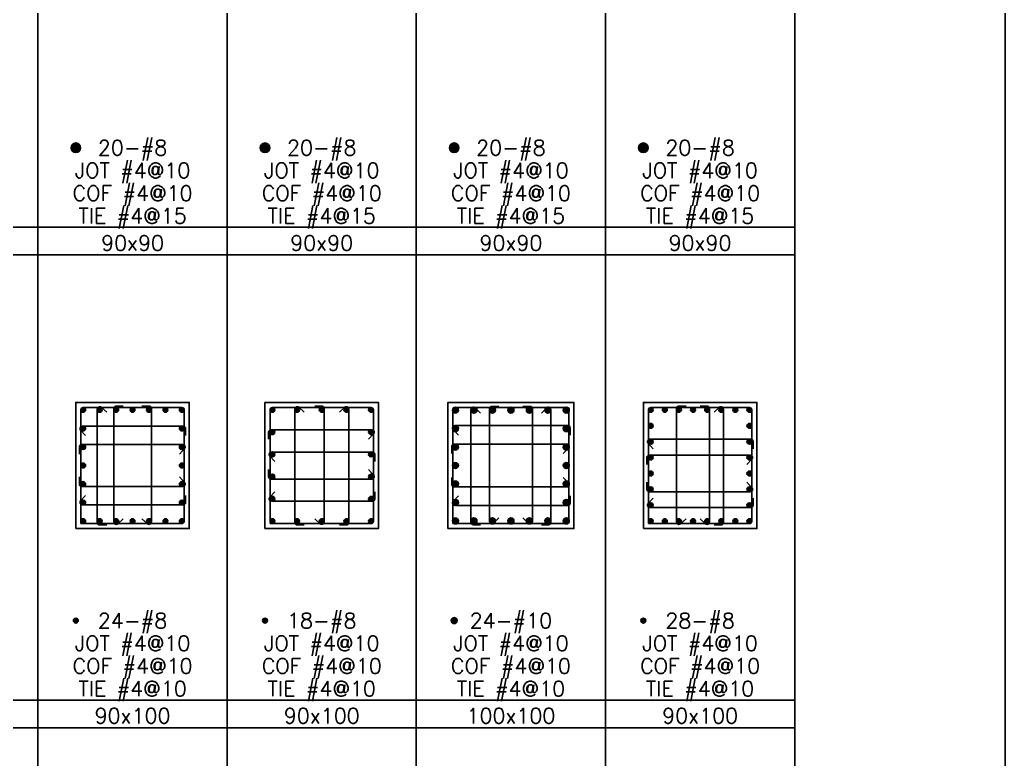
# Model space of a CAD drawing. Header units: millimetres. Extents: x 0 to 31920, y -6088 to 2522.
# Drawn here: x 5603 to 6384, y 828 to 1415 of the extents above; entities that cross this region are included whole.
import ezdxf
from ezdxf.enums import TextEntityAlignment as Align

# ---------------------------------------------------------------- set-up
doc = ezdxf.new("R2010")
doc.units = ezdxf.units.MM
doc.header["$MEASUREMENT"] = 0
for name, color, linetype in [('DwFm', 7, 'Continuous'), ('S-RC', 130, 'Continuous'), ('S-REINF', 6, 'Continuous'), ('S-REINFD', 201, 'Continuous'), ('S-STUD', 1, 'Continuous'), ('S-TEXT', 2, 'Continuous')]:
    doc.layers.add(name, color=color, linetype=linetype)
doc.styles.add('CS4', font='romans.shx', dxfattribs={"width": 0.8, "bigfont": 'lsp.shx'})

# ---------------------------------------------------------------- blocks, each defined once
blk = doc.blocks.new('繪圖範圍')
blk.add_lwpolyline([(0, 51.1), (79.8, 51.1), (79.8, 0), (0, 0)], close=True)

msp = doc.modelspace()

# ---------------------------------------------------------------- hatches: boundary and pattern name
at = {"layer": 'S-REINFD'}
h = msp.add_hatch(color=256, dxfattribs=at)
edge = h.paths.add_edge_path()
edge.add_arc((5647, 1313), 3.81, 0, 360)
h = msp.add_hatch(color=256, dxfattribs=at)
edge = h.paths.add_edge_path()
edge.add_arc((5797, 1313), 3.81, 0, 360)
h = msp.add_hatch(color=256, dxfattribs=at)
edge = h.paths.add_edge_path()
edge.add_arc((5947, 1313), 3.81, 0, 360)
h = msp.add_hatch(color=256, dxfattribs=at)
edge = h.paths.add_edge_path()
edge.add_arc((6097, 1313), 3.81, 0, 360)
h = msp.add_hatch(color=256, dxfattribs=at)
edge = h.paths.add_edge_path()
edge.add_arc((5652.9, 1105.1), 1.91, 0, 360)
h = msp.add_hatch(color=256, dxfattribs=at)
edge = h.paths.add_edge_path()
edge.add_arc((5665.94, 1105.1), 1.91, 0, 360)
h = msp.add_hatch(color=256, dxfattribs=at)
edge = h.paths.add_edge_path()
edge.add_arc((5678.97, 1105.1), 1.91, 0, 360)
h = msp.add_hatch(color=256, dxfattribs=at)
edge = h.paths.add_edge_path()
edge.add_arc((5692, 1105.1), 1.91, 0, 360)
h = msp.add_hatch(color=256, dxfattribs=at)
edge = h.paths.add_edge_path()
edge.add_arc((5705.03, 1105.1), 1.91, 0, 360)
h = msp.add_hatch(color=256, dxfattribs=at)
edge = h.paths.add_edge_path()
edge.add_arc((5718.06, 1105.1), 1.91, 0, 360)
h = msp.add_hatch(color=256, dxfattribs=at)
edge = h.paths.add_edge_path()
edge.add_arc((5731.1, 1105.1), 1.91, 0, 360)
h = msp.add_hatch(color=256, dxfattribs=at)
edge = h.paths.add_edge_path()
edge.add_arc((5802.9, 1105.1), 1.91, 0, 360)
h = msp.add_hatch(color=256, dxfattribs=at)
edge = h.paths.add_edge_path()
edge.add_arc((5822.45, 1105.1), 1.91, 0, 360)
h = msp.add_hatch(color=256, dxfattribs=at)
edge = h.paths.add_edge_path()
edge.add_arc((5842, 1105.1), 1.91, 0, 360)
h = msp.add_hatch(color=256, dxfattribs=at)
edge = h.paths.add_edge_path()
edge.add_arc((5861.55, 1105.1), 1.91, 0, 360)
h = msp.add_hatch(color=256, dxfattribs=at)
edge = h.paths.add_edge_path()
edge.add_arc((5881.1, 1105.1), 1.91, 0, 360)
h = msp.add_hatch(color=256, dxfattribs=at)
edge = h.paths.add_edge_path()
edge.add_arc((5948.06, 1104.94), 2.38, 0, 360)
h = msp.add_hatch(color=256, dxfattribs=at)
edge = h.paths.add_edge_path()
edge.add_arc((5962.71, 1104.94), 2.38, 0, 360)
h = msp.add_hatch(color=256, dxfattribs=at)
edge = h.paths.add_edge_path()
edge.add_arc((5977.35, 1104.94), 2.38, 0, 360)
h = msp.add_hatch(color=256, dxfattribs=at)
edge = h.paths.add_edge_path()
edge.add_arc((5992, 1104.94), 2.38, 0, 360)
h = msp.add_hatch(color=256, dxfattribs=at)
edge = h.paths.add_edge_path()
edge.add_arc((6006.65, 1104.94), 2.38, 0, 360)
h = msp.add_hatch(color=256, dxfattribs=at)
edge = h.paths.add_edge_path()
edge.add_arc((6021.29, 1104.94), 2.38, 0, 360)
h = msp.add_hatch(color=256, dxfattribs=at)
edge = h.paths.add_edge_path()
edge.add_arc((6035.94, 1104.94), 2.38, 0, 360)
h = msp.add_hatch(color=256, dxfattribs=at)
edge = h.paths.add_edge_path()
edge.add_arc((6102.9, 1105.1), 1.91, 0, 360)
h = msp.add_hatch(color=256, dxfattribs=at)
edge = h.paths.add_edge_path()
edge.add_arc((6114.07, 1105.1), 1.91, 0, 360)
h = msp.add_hatch(color=256, dxfattribs=at)
edge = h.paths.add_edge_path()
edge.add_arc((6125.24, 1105.1), 1.91, 0, 360)
h = msp.add_hatch(color=256, dxfattribs=at)
edge = h.paths.add_edge_path()
edge.add_arc((6136.41, 1105.1), 1.91, 0, 360)
h = msp.add_hatch(color=256, dxfattribs=at)
edge = h.paths.add_edge_path()
edge.add_arc((6147.59, 1105.1), 1.91, 0, 360)
h = msp.add_hatch(color=256, dxfattribs=at)
edge = h.paths.add_edge_path()
edge.add_arc((6158.76, 1105.1), 1.91, 0, 360)
h = msp.add_hatch(color=256, dxfattribs=at)
edge = h.paths.add_edge_path()
edge.add_arc((6169.93, 1105.1), 1.91, 0, 360)
h = msp.add_hatch(color=256, dxfattribs=at)
edge = h.paths.add_edge_path()
edge.add_arc((6181.1, 1105.1), 1.91, 0, 360)
h = msp.add_hatch(color=256, dxfattribs=at)
edge = h.paths.add_edge_path()
edge.add_arc((6102.9, 1092.5), 1.91, 0, 360)
h = msp.add_hatch(color=256, dxfattribs=at)
edge = h.paths.add_edge_path()
edge.add_arc((6181.1, 1092.5), 1.91, 0, 360)
h = msp.add_hatch(color=256, dxfattribs=at)
edge = h.paths.add_edge_path()
edge.add_arc((5652.9, 1090.4), 1.91, 0, 360)
h = msp.add_hatch(color=256, dxfattribs=at)
edge = h.paths.add_edge_path()
edge.add_arc((5731.1, 1090.4), 1.91, 0, 360)
h = msp.add_hatch(color=256, dxfattribs=at)
edge = h.paths.add_edge_path()
edge.add_arc((5802.9, 1087.46), 1.91, 0, 360)
h = msp.add_hatch(color=256, dxfattribs=at)
edge = h.paths.add_edge_path()
edge.add_arc((5881.1, 1087.46), 1.91, 0, 360)
h = msp.add_hatch(color=256, dxfattribs=at)
edge = h.paths.add_edge_path()
edge.add_arc((5948.06, 1090.29), 2.38, 0, 360)
h = msp.add_hatch(color=256, dxfattribs=at)
edge = h.paths.add_edge_path()
edge.add_arc((6035.94, 1090.29), 2.38, 0, 360)
h = msp.add_hatch(color=256, dxfattribs=at)
edge = h.paths.add_edge_path()
edge.add_arc((6102.9, 1079.9), 1.91, 0, 360)
h = msp.add_hatch(color=256, dxfattribs=at)
edge = h.paths.add_edge_path()
edge.add_arc((6181.1, 1079.9), 1.91, 0, 360)
h = msp.add_hatch(color=256, dxfattribs=at)
edge = h.paths.add_edge_path()
edge.add_arc((5652.9, 1075.7), 1.91, 0, 360)
h = msp.add_hatch(color=256, dxfattribs=at)
edge = h.paths.add_edge_path()
edge.add_arc((5731.1, 1075.7), 1.91, 0, 360)
h = msp.add_hatch(color=256, dxfattribs=at)
edge = h.paths.add_edge_path()
edge.add_arc((5802.9, 1069.82), 1.91, 0, 360)
h = msp.add_hatch(color=256, dxfattribs=at)
edge = h.paths.add_edge_path()
edge.add_arc((5881.1, 1069.82), 1.91, 0, 360)
h = msp.add_hatch(color=256, dxfattribs=at)
edge = h.paths.add_edge_path()
edge.add_arc((5948.06, 1075.65), 2.38, 0, 360)
h = msp.add_hatch(color=256, dxfattribs=at)
edge = h.paths.add_edge_path()
edge.add_arc((6035.94, 1075.65), 2.38, 0, 360)
h = msp.add_hatch(color=256, dxfattribs=at)
edge = h.paths.add_edge_path()
edge.add_arc((5652.9, 1061), 1.91, 0, 360)
h = msp.add_hatch(color=256, dxfattribs=at)
edge = h.paths.add_edge_path()
edge.add_arc((5731.1, 1061), 1.91, 0, 360)
h = msp.add_hatch(color=256, dxfattribs=at)
edge = h.paths.add_edge_path()
edge.add_arc((5948.06, 1061), 2.38, 0, 360)
h = msp.add_hatch(color=256, dxfattribs=at)
edge = h.paths.add_edge_path()
edge.add_arc((6035.94, 1061), 2.38, 0, 360)
h = msp.add_hatch(color=256, dxfattribs=at)
edge = h.paths.add_edge_path()
edge.add_arc((6102.9, 1067.3), 1.91, 0, 360)
h = msp.add_hatch(color=256, dxfattribs=at)
edge = h.paths.add_edge_path()
edge.add_arc((6181.1, 1067.3), 1.91, 0, 360)
h = msp.add_hatch(color=256, dxfattribs=at)
edge = h.paths.add_edge_path()
edge.add_arc((6102.9, 1054.7), 1.91, 0, 360)
h = msp.add_hatch(color=256, dxfattribs=at)
edge = h.paths.add_edge_path()
edge.add_arc((6181.1, 1054.7), 1.91, 0, 360)
h = msp.add_hatch(color=256, dxfattribs=at)
edge = h.paths.add_edge_path()
edge.add_arc((5652.9, 1046.3), 1.91, 0, 360)
h = msp.add_hatch(color=256, dxfattribs=at)
edge = h.paths.add_edge_path()
edge.add_arc((5731.1, 1046.3), 1.91, 0, 360)
h = msp.add_hatch(color=256, dxfattribs=at)
edge = h.paths.add_edge_path()
edge.add_arc((5802.9, 1052.18), 1.91, 0, 360)
h = msp.add_hatch(color=256, dxfattribs=at)
edge = h.paths.add_edge_path()
edge.add_arc((5881.1, 1052.18), 1.91, 0, 360)
h = msp.add_hatch(color=256, dxfattribs=at)
edge = h.paths.add_edge_path()
edge.add_arc((5948.06, 1046.35), 2.38, 0, 360)
h = msp.add_hatch(color=256, dxfattribs=at)
edge = h.paths.add_edge_path()
edge.add_arc((6035.94, 1046.35), 2.38, 0, 360)
h = msp.add_hatch(color=256, dxfattribs=at)
edge = h.paths.add_edge_path()
edge.add_arc((6102.9, 1042.1), 1.91, 0, 360)
h = msp.add_hatch(color=256, dxfattribs=at)
edge = h.paths.add_edge_path()
edge.add_arc((6181.1, 1042.1), 1.91, 0, 360)
h = msp.add_hatch(color=256, dxfattribs=at)
edge = h.paths.add_edge_path()
edge.add_arc((5652.9, 1031.6), 1.91, 0, 360)
h = msp.add_hatch(color=256, dxfattribs=at)
edge = h.paths.add_edge_path()
edge.add_arc((5731.1, 1031.6), 1.91, 0, 360)
h = msp.add_hatch(color=256, dxfattribs=at)
edge = h.paths.add_edge_path()
edge.add_arc((5802.9, 1034.54), 1.91, 0, 360)
h = msp.add_hatch(color=256, dxfattribs=at)
edge = h.paths.add_edge_path()
edge.add_arc((5881.1, 1034.54), 1.91, 0, 360)
h = msp.add_hatch(color=256, dxfattribs=at)
edge = h.paths.add_edge_path()
edge.add_arc((5948.06, 1031.71), 2.38, 0, 360)
h = msp.add_hatch(color=256, dxfattribs=at)
edge = h.paths.add_edge_path()
edge.add_arc((6035.94, 1031.71), 2.38, 0, 360)
h = msp.add_hatch(color=256, dxfattribs=at)
edge = h.paths.add_edge_path()
edge.add_arc((6102.9, 1029.5), 1.91, 0, 360)
h = msp.add_hatch(color=256, dxfattribs=at)
edge = h.paths.add_edge_path()
edge.add_arc((6181.1, 1029.5), 1.91, 0, 360)
h = msp.add_hatch(color=256, dxfattribs=at)
edge = h.paths.add_edge_path()
edge.add_arc((5652.9, 1016.9), 1.91, 0, 360)
h = msp.add_hatch(color=256, dxfattribs=at)
edge = h.paths.add_edge_path()
edge.add_arc((5665.94, 1016.9), 1.91, 0, 360)
h = msp.add_hatch(color=256, dxfattribs=at)
edge = h.paths.add_edge_path()
edge.add_arc((5678.97, 1016.9), 1.91, 0, 360)
h = msp.add_hatch(color=256, dxfattribs=at)
edge = h.paths.add_edge_path()
edge.add_arc((5692, 1016.9), 1.91, 0, 360)
h = msp.add_hatch(color=256, dxfattribs=at)
edge = h.paths.add_edge_path()
edge.add_arc((5705.03, 1016.9), 1.91, 0, 360)
h = msp.add_hatch(color=256, dxfattribs=at)
edge = h.paths.add_edge_path()
edge.add_arc((5718.06, 1016.9), 1.91, 0, 360)
h = msp.add_hatch(color=256, dxfattribs=at)
edge = h.paths.add_edge_path()
edge.add_arc((5731.1, 1016.9), 1.91, 0, 360)
h = msp.add_hatch(color=256, dxfattribs=at)
edge = h.paths.add_edge_path()
edge.add_arc((5802.9, 1016.9), 1.91, 0, 360)
h = msp.add_hatch(color=256, dxfattribs=at)
edge = h.paths.add_edge_path()
edge.add_arc((5822.45, 1016.9), 1.91, 0, 360)
h = msp.add_hatch(color=256, dxfattribs=at)
edge = h.paths.add_edge_path()
edge.add_arc((5842, 1016.9), 1.91, 0, 360)
h = msp.add_hatch(color=256, dxfattribs=at)
edge = h.paths.add_edge_path()
edge.add_arc((5861.55, 1016.9), 1.91, 0, 360)
h = msp.add_hatch(color=256, dxfattribs=at)
edge = h.paths.add_edge_path()
edge.add_arc((5881.1, 1016.9), 1.91, 0, 360)
h = msp.add_hatch(color=256, dxfattribs=at)
edge = h.paths.add_edge_path()
edge.add_arc((5948.06, 1017.06), 2.38, 0, 360)
h = msp.add_hatch(color=256, dxfattribs=at)
edge = h.paths.add_edge_path()
edge.add_arc((5962.71, 1017.06), 2.38, 0, 360)
h = msp.add_hatch(color=256, dxfattribs=at)
edge = h.paths.add_edge_path()
edge.add_arc((5977.35, 1017.06), 2.38, 0, 360)
h = msp.add_hatch(color=256, dxfattribs=at)
edge = h.paths.add_edge_path()
edge.add_arc((5992, 1017.06), 2.38, 0, 360)
h = msp.add_hatch(color=256, dxfattribs=at)
edge = h.paths.add_edge_path()
edge.add_arc((6006.65, 1017.06), 2.38, 0, 360)
h = msp.add_hatch(color=256, dxfattribs=at)
edge = h.paths.add_edge_path()
edge.add_arc((6021.29, 1017.06), 2.38, 0, 360)
h = msp.add_hatch(color=256, dxfattribs=at)
edge = h.paths.add_edge_path()
edge.add_arc((6035.94, 1017.06), 2.38, 0, 360)
h = msp.add_hatch(color=256, dxfattribs=at)
edge = h.paths.add_edge_path()
edge.add_arc((6102.9, 1016.9), 1.91, 0, 360)
h = msp.add_hatch(color=256, dxfattribs=at)
edge = h.paths.add_edge_path()
edge.add_arc((6114.07, 1016.9), 1.91, 0, 360)
h = msp.add_hatch(color=256, dxfattribs=at)
edge = h.paths.add_edge_path()
edge.add_arc((6125.24, 1016.9), 1.91, 0, 360)
h = msp.add_hatch(color=256, dxfattribs=at)
edge = h.paths.add_edge_path()
edge.add_arc((6136.41, 1016.9), 1.91, 0, 360)
h = msp.add_hatch(color=256, dxfattribs=at)
edge = h.paths.add_edge_path()
edge.add_arc((6147.59, 1016.9), 1.91, 0, 360)
h = msp.add_hatch(color=256, dxfattribs=at)
edge = h.paths.add_edge_path()
edge.add_arc((6158.76, 1016.9), 1.91, 0, 360)
h = msp.add_hatch(color=256, dxfattribs=at)
edge = h.paths.add_edge_path()
edge.add_arc((6169.93, 1016.9), 1.91, 0, 360)
h = msp.add_hatch(color=256, dxfattribs=at)
edge = h.paths.add_edge_path()
edge.add_arc((6181.1, 1016.9), 1.91, 0, 360)
h = msp.add_hatch(color=256, dxfattribs=at)
edge = h.paths.add_edge_path()
edge.add_arc((5647, 938), 1.91, 0, 360)
h = msp.add_hatch(color=256, dxfattribs=at)
edge = h.paths.add_edge_path()
edge.add_arc((5797, 938), 1.91, 0, 360)
h = msp.add_hatch(color=256, dxfattribs=at)
edge = h.paths.add_edge_path()
edge.add_arc((5947, 938), 2.38, 0, 360)
h = msp.add_hatch(color=256, dxfattribs=at)
edge = h.paths.add_edge_path()
edge.add_arc((6097, 938), 1.91, 0, 360)

# ---------------------------------------------------------------- linework, layer by layer
at = {"layer": 'S-RC'}
for points in [[(5647, 1011), (5737, 1011), (5737, 1111), (5647, 1111), (5647, 1011)], [(5797, 1011), (5887, 1011), (5887, 1111), (5797, 1111), (5797, 1011)], [(5942, 1011), (6042, 1011), (6042, 1111), (5942, 1111), (5942, 1011)], [(6097, 1011), (6187, 1011), (6187, 1111), (6097, 1111), (6097, 1011)]]:
    msp.add_lwpolyline(points, dxfattribs=at)
at = {"layer": 'S-REINF', "color": 2}
for points in [[(5651, 1015), (5731.1, 1015, 0.414214), (5733, 1016.9), (5733, 1105.1, 0.414214), (5731.1, 1107), (5652.9, 1107, 0.414214), (5651, 1105.1), (5651, 1015)], [(5671.53, 1013.9), (5665.93, 1013.9, -0.414214), (5664.03, 1015.8), (5664.03, 1105.76, -0.653352), (5667.22, 1107.16), (5671.53, 1103.19)], [(5684.56, 1018.81), (5680.25, 1014.84, -0.653352), (5677.06, 1016.24), (5677.06, 1106.19, -0.414214), (5678.96, 1108.1), (5684.56, 1108.1)], [(5699.44, 1018.81), (5703.75, 1014.84, 0.653352), (5706.94, 1016.24), (5706.94, 1106.19, 0.414214), (5705.04, 1108.1), (5699.44, 1108.1)], [(5801, 1015), (5881.1, 1015, 0.414214), (5883, 1016.9), (5883, 1105.1, 0.414214), (5881.1, 1107), (5802.9, 1107, 0.414214), (5801, 1105.1), (5801, 1015)], [(5828.05, 1013.9), (5822.45, 1013.9, -0.414214), (5820.55, 1015.8), (5820.55, 1105.76, -0.653352), (5823.73, 1107.16), (5828.05, 1103.19)], [(5836.4, 1018.81), (5840.72, 1014.84, 0.653352), (5843.9, 1016.24), (5843.9, 1106.19, 0.414214), (5842.01, 1108.1), (5836.4, 1108.1)], [(5855.95, 1013.9), (5861.55, 1013.9, 0.414214), (5863.45, 1015.8), (5863.45, 1105.76, 0.653352), (5860.27, 1107.16), (5855.95, 1103.19)], [(5946, 1015), (6036.1, 1015, 0.414214), (6038, 1016.9), (6038, 1105.1, 0.414214), (6036.1, 1107), (5947.9, 1107, 0.414214), (5946, 1105.1), (5946, 1015)], [(5967.83, 1014.06), (5962.23, 1014.06, -0.414214), (5960.33, 1015.96), (5960.33, 1105.4, -0.665297), (5963.56, 1106.75), (5967.83, 1102.56)], [(5982.47, 1019.45), (5978.21, 1015.25, -0.665297), (5974.97, 1016.6), (5974.97, 1106.04, -0.414214), (5976.87, 1107.94), (5982.47, 1107.94)], [(6001.53, 1019.45), (6005.79, 1015.25, 0.665297), (6009.03, 1016.6), (6009.03, 1106.04, 0.414214), (6007.13, 1107.94), (6001.53, 1107.94)], [(6016.17, 1014.06), (6021.77, 1014.06, 0.414214), (6023.67, 1015.96), (6023.67, 1105.4, 0.665297), (6020.44, 1106.75), (6016.17, 1102.56)], [(6101, 1015), (6181.1, 1015, 0.414214), (6183, 1016.9), (6183, 1105.1, 0.414214), (6181.1, 1107), (6102.9, 1107, 0.414214), (6101, 1105.1), (6101, 1015)], [(6130.84, 1018.81), (6126.53, 1014.84, -0.653352), (6123.34, 1016.24), (6123.34, 1106.19, -0.414214), (6125.24, 1108.1), (6130.84, 1108.1)], [(6141.99, 1018.81), (6146.3, 1014.84, 0.653352), (6149.49, 1016.24), (6149.49, 1106.19, 0.414214), (6147.59, 1108.1), (6141.99, 1108.1)], [(6153.16, 1013.9), (6158.76, 1013.9, 0.414214), (6160.66, 1015.8), (6160.66, 1105.76, 0.653352), (6157.47, 1107.16), (6153.16, 1103.19)], [(5654.81, 1084.8), (5650.84, 1089.11, -0.653352), (5652.24, 1092.3), (5732.19, 1092.3, -0.414214), (5734.1, 1090.4), (5734.1, 1084.8)], [(5799.9, 1081.86), (5799.9, 1087.46, -0.414214), (5801.81, 1089.36), (5881.76, 1089.36, -0.653352), (5883.16, 1086.18), (5879.19, 1081.86)], [(5950.44, 1085.17), (5946.25, 1089.44, -0.665297), (5947.6, 1092.67), (6037.04, 1092.67, -0.414214), (6038.94, 1090.77), (6038.94, 1085.17)], [(6104.81, 1074.3), (6100.84, 1078.62, -0.653352), (6102.24, 1081.8), (6182.19, 1081.8, -0.414214), (6184.1, 1079.9), (6184.1, 1074.3)], [(5649.9, 1070.1), (5649.9, 1075.7, -0.414214), (5651.81, 1077.6), (5731.76, 1077.6, -0.653352), (5733.16, 1074.42), (5729.19, 1070.1)], [(5804.81, 1064.22), (5800.84, 1068.54, -0.653352), (5802.24, 1071.72), (5882.19, 1071.72, -0.414214), (5884.1, 1069.82), (5884.1, 1064.22)], [(5945.06, 1070.53), (5945.06, 1076.13, -0.414214), (5946.96, 1078.03), (6036.4, 1078.03, -0.665297), (6037.75, 1074.79), (6033.56, 1070.53)], [(6099.9, 1061.7), (6099.9, 1067.3, -0.414214), (6101.81, 1069.2), (6181.76, 1069.2, -0.653352), (6183.16, 1066.02), (6179.19, 1061.7)], [(5799.9, 1057.78), (5799.9, 1052.18, 0.414214), (5801.81, 1050.28), (5881.76, 1050.28, 0.653352), (5883.16, 1053.46), (5879.19, 1057.78)], [(5649.9, 1051.9), (5649.9, 1046.3, 0.414214), (5651.81, 1044.4), (5731.76, 1044.4, 0.653352), (5733.16, 1047.58), (5729.19, 1051.9)], [(5945.06, 1051.47), (5945.06, 1045.87, 0.414214), (5946.96, 1043.97), (6036.4, 1043.97, 0.665297), (6037.75, 1047.21), (6033.56, 1051.47)], [(6099.9, 1047.7), (6099.9, 1042.1, 0.414214), (6101.81, 1040.2), (6181.76, 1040.2, 0.653352), (6183.16, 1043.38), (6179.19, 1047.7)], [(5804.81, 1040.14), (5800.84, 1035.82, 0.653352), (5802.24, 1032.64), (5882.19, 1032.64, 0.414214), (5884.1, 1034.54), (5884.1, 1040.14)], [(5654.81, 1037.2), (5650.84, 1032.89, 0.653352), (5652.24, 1029.7), (5732.19, 1029.7, 0.414214), (5734.1, 1031.6), (5734.1, 1037.2)], [(5950.44, 1036.83), (5946.25, 1032.56, 0.665297), (5947.6, 1029.33), (6037.04, 1029.33, 0.414214), (6038.94, 1031.23), (6038.94, 1036.83)], [(6104.81, 1035.1), (6100.84, 1030.79, 0.653352), (6102.24, 1027.6), (6182.19, 1027.6, 0.414214), (6184.1, 1029.5), (6184.1, 1035.1)]]:
    msp.add_lwpolyline(points, format="xyb", dxfattribs=at)
at = {"layer": 'S-REINFD'}
for centre, radius in [((5647, 1313), 3.81), ((5797, 1313), 3.81), ((5947, 1313), 3.81), ((6097, 1313), 3.81), ((5652.9, 1105.1), 1.91), ((5665.94, 1105.1), 1.91), ((5678.97, 1105.1), 1.91), ((5692, 1105.1), 1.91), ((5705.03, 1105.1), 1.91), ((5718.06, 1105.1), 1.91), ((5731.1, 1105.1), 1.91), ((5802.9, 1105.1), 1.91), ((5822.45, 1105.1), 1.91), ((5842, 1105.1), 1.91), ((5861.55, 1105.1), 1.91), ((5881.1, 1105.1), 1.91), ((5948.06, 1104.94), 2.38), ((5962.71, 1104.94), 2.38), ((5977.35, 1104.94), 2.38), ((5992, 1104.94), 2.38), ((6006.65, 1104.94), 2.38), ((6021.29, 1104.94), 2.38), ((6035.94, 1104.94), 2.38), ((6102.9, 1105.1), 1.91), ((6114.07, 1105.1), 1.91), ((6125.24, 1105.1), 1.91), ((6136.41, 1105.1), 1.91), ((6147.59, 1105.1), 1.91), ((6158.76, 1105.1), 1.91), ((6169.93, 1105.1), 1.91), ((6181.1, 1105.1), 1.91), ((6102.9, 1092.5), 1.91), ((6181.1, 1092.5), 1.91), ((5652.9, 1090.4), 1.91), ((5731.1, 1090.4), 1.91), ((5802.9, 1087.46), 1.91), ((5881.1, 1087.46), 1.91), ((5948.06, 1090.29), 2.38), ((6035.94, 1090.29), 2.38), ((6102.9, 1079.9), 1.91), ((6181.1, 1079.9), 1.91), ((5652.9, 1075.7), 1.91), ((5731.1, 1075.7), 1.91), ((5802.9, 1069.82), 1.91), ((5881.1, 1069.82), 1.91), ((5948.06, 1075.65), 2.38), ((6035.94, 1075.65), 2.38), ((5652.9, 1061), 1.91), ((5731.1, 1061), 1.91), ((5948.06, 1061), 2.38), ((6035.94, 1061), 2.38), ((6102.9, 1067.3), 1.91), ((6181.1, 1067.3), 1.91), ((6102.9, 1054.7), 1.91), ((6181.1, 1054.7), 1.91), ((5652.9, 1046.3), 1.91), ((5731.1, 1046.3), 1.91), ((5802.9, 1052.18), 1.91), ((5881.1, 1052.18), 1.91), ((5948.06, 1046.35), 2.38), ((6035.94, 1046.35), 2.38), ((6102.9, 1042.1), 1.91), ((6181.1, 1042.1), 1.91), ((5652.9, 1031.6), 1.91), ((5731.1, 1031.6), 1.91), ((5802.9, 1034.54), 1.91), ((5881.1, 1034.54), 1.91), ((5948.06, 1031.71), 2.38), ((6035.94, 1031.71), 2.38), ((6102.9, 1029.5), 1.91), ((6181.1, 1029.5), 1.91), ((5652.9, 1016.9), 1.91), ((5665.94, 1016.9), 1.91), ((5678.97, 1016.9), 1.91), ((5692, 1016.9), 1.91), ((5705.03, 1016.9), 1.91), ((5718.06, 1016.9), 1.91), ((5731.1, 1016.9), 1.91), ((5802.9, 1016.9), 1.91), ((5822.45, 1016.9), 1.91), ((5842, 1016.9), 1.91), ((5861.55, 1016.9), 1.91), ((5881.1, 1016.9), 1.91), ((5948.06, 1017.06), 2.38), ((5962.71, 1017.06), 2.38), ((5977.35, 1017.06), 2.38), ((5992, 1017.06), 2.38), ((6006.65, 1017.06), 2.38), ((6021.29, 1017.06), 2.38), ((6035.94, 1017.06), 2.38), ((6102.9, 1016.9), 1.91), ((6114.07, 1016.9), 1.91), ((6125.24, 1016.9), 1.91), ((6136.41, 1016.9), 1.91), ((6147.59, 1016.9), 1.91), ((6158.76, 1016.9), 1.91), ((6169.93, 1016.9), 1.91), ((6181.1, 1016.9), 1.91), ((5647, 938), 1.91), ((5797, 938), 1.91), ((5947, 938), 2.38), ((6097, 938), 1.91)]:
    msp.add_circle(centre, radius, dxfattribs=at)
at = {"layer": 'S-STUD'}
for p, q in [((5617, 2014), (5617, 53)), ((5767, 2014), (5767, 53)), ((5917, 2014), (5917, 53)), ((6067, 2014), (6067, 53)), ((6217, 2014), (6217, 53)), ((3207, 1250), (6217, 1250)), ((3207, 1228), (6217, 1228)), ((3207, 875), (6217, 875)), ((3207, 853), (6217, 853))]:
    msp.add_line(p, q, dxfattribs=at)

# ---------------------------------------------------------------- block references
at = {"layer": 'DwFm', "xscale": 40, "yscale": 40, "zscale": 40}
msp.add_blockref('繪圖範圍', (3192, 0), dxfattribs=at)

# ---------------------------------------------------------------- texts
at = {"layer": 'S-TEXT', "style": 'CS4'}
for s, p in [('20-#8', (5692, 1307)), ('20-#8', (5842, 1307)), ('20-#8', (5992, 1307)), ('20-#8', (6142, 1307)), ('JOT #4@10', (5692, 1289)), ('JOT #4@10', (5842, 1289)), ('JOT #4@10', (5992, 1289)), ('JOT #4@10', (6142, 1289)), ('COF #4@10', (5692, 1271)), ('COF #4@10', (5842, 1271)), ('COF #4@10', (5992, 1271)), ('COF #4@10', (6142, 1271)), ('TIE #4@15', (5692, 1253)), ('TIE #4@15', (5842, 1253)), ('TIE #4@15', (5992, 1253)), ('TIE #4@15', (6142, 1253)), ('90x90', (5692, 1231.5)), ('90x90', (5842, 1231.5)), ('90x90', (5992, 1231.5)), ('90x90', (6142, 1231.5)), ('24-#8', (5692, 932)), ('18-#8', (5842, 932)), ('24-#10', (5992, 932)), ('28-#8', (6142, 932)), ('JOT #4@10', (5692, 914)), ('JOT #4@10', (5842, 914)), ('JOT #4@10', (5992, 914)), ('JOT #4@10', (6142, 914)), ('COF #4@10', (5692, 896)), ('COF #4@10', (5842, 896)), ('COF #4@10', (5992, 896)), ('COF #4@10', (6142, 896)), ('TIE #4@10', (5692, 878)), ('TIE #4@10', (5842, 878)), ('TIE #4@10', (5992, 878)), ('TIE #4@10', (6142, 878)), ('90x100', (5692, 856.5)), ('90x100', (5842, 856.5)), ('100x100', (5992, 856.5)), ('90x100', (6142, 856.5))]:
    msp.add_text(s, height=12, dxfattribs=at).set_placement(p, align=Align.CENTER)

doc.saveas('drawing.dxf')
